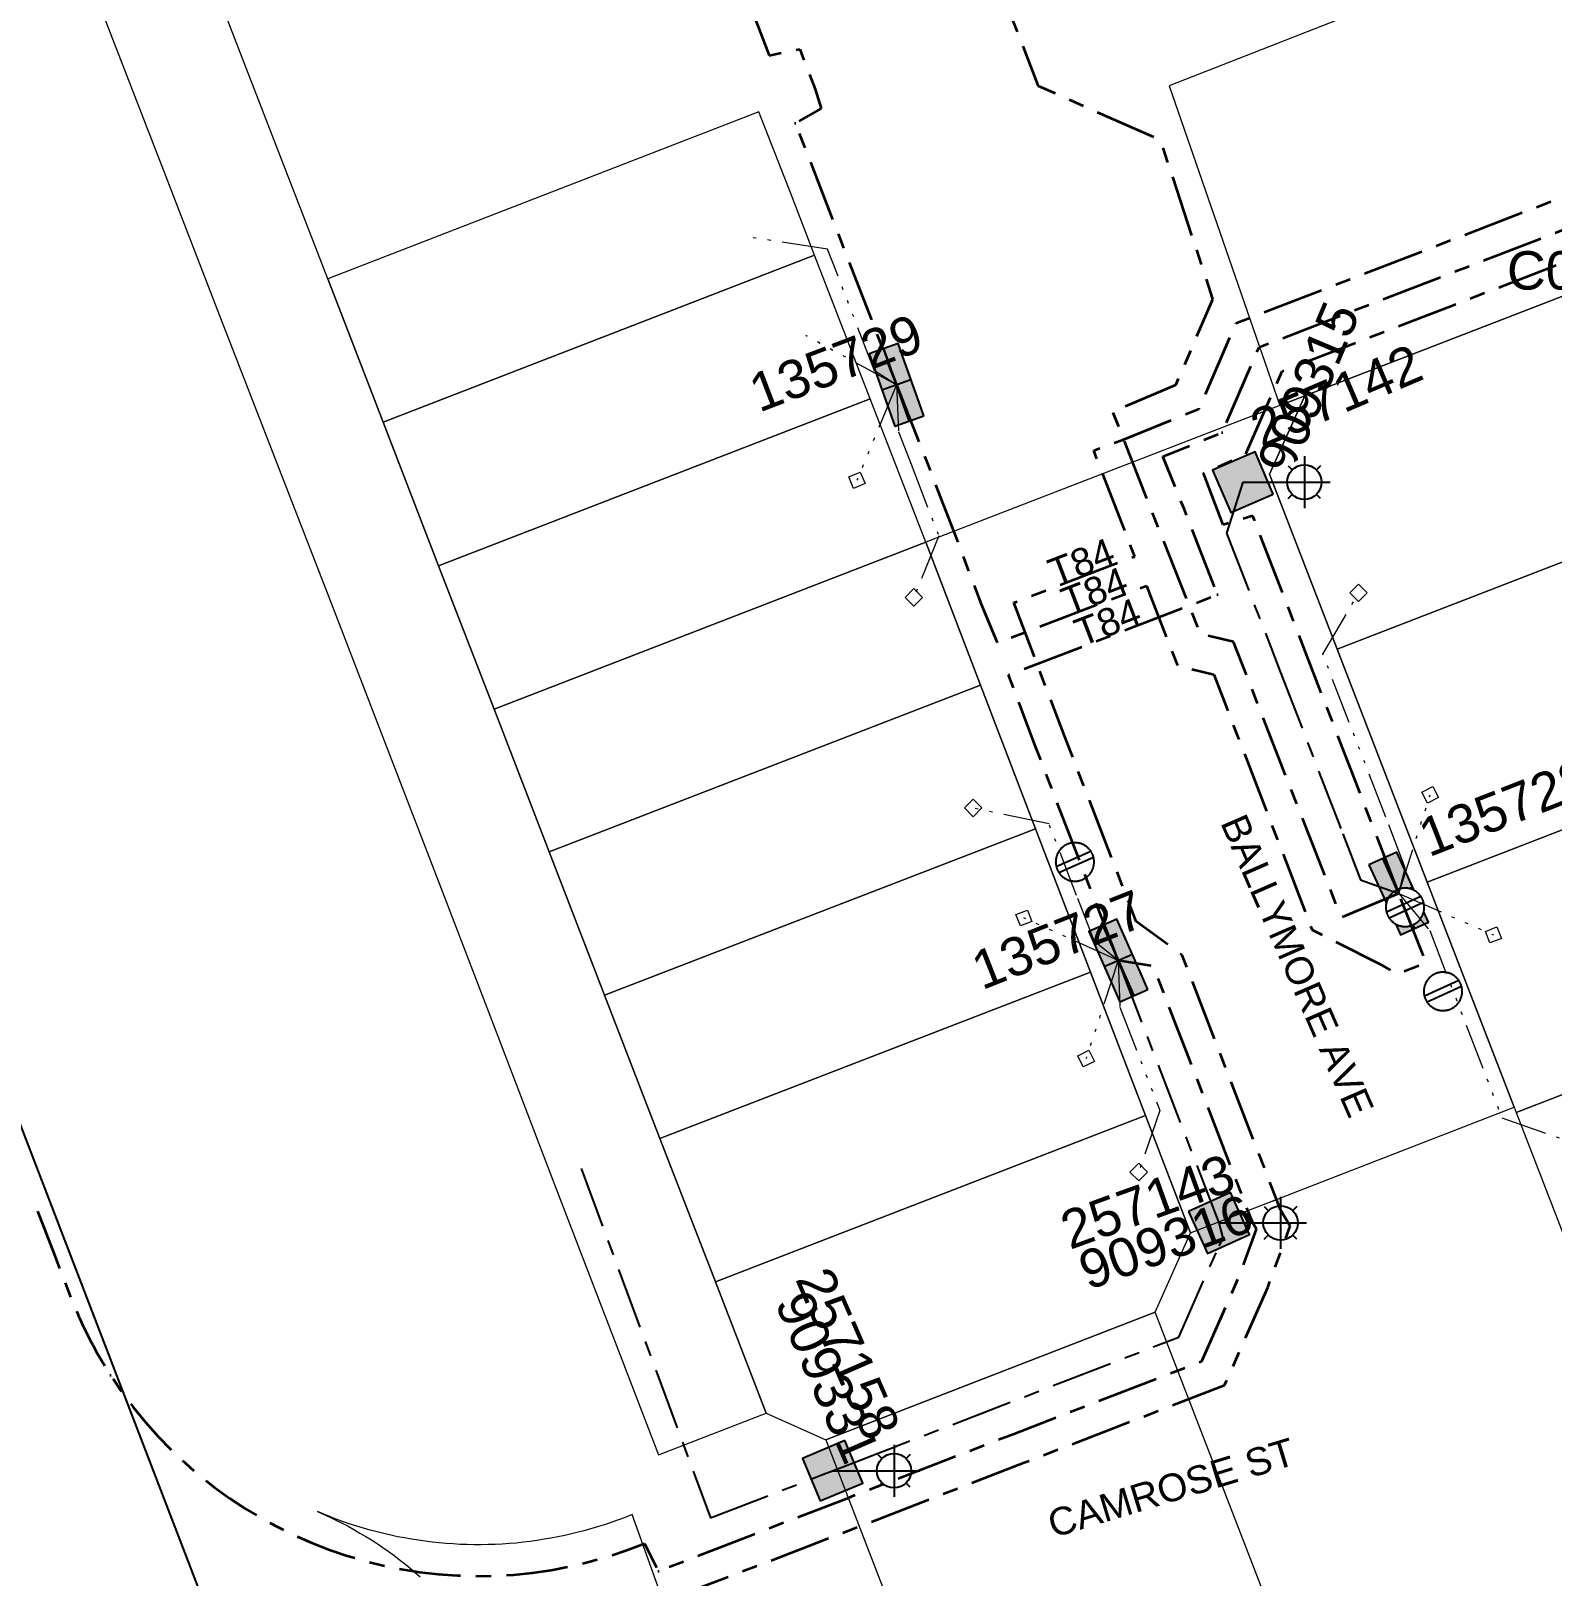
# Model space of a CAD drawing. Header units: metres. Extents: x 0 to 311505, y 0 to 6270811.
# Drawn here: x 310411.9 to 310510.9, y 6270345.8 to 6270446.3 of the extents above; entities that cross this region are included whole.
import ezdxf
from ezdxf import colors
from ezdxf.entities.mleader import LeaderData, LeaderLine
from ezdxf.enums import TextEntityAlignment as Align
from ezdxf.math import Vec2, Vec3

# ---------------------------------------------------------------- set-up
doc = ezdxf.new("R2010")
doc.units = ezdxf.units.M
doc.linetypes.add('Cable Exist UG', pattern=[7, 4, -1, 1, -1])
doc.linetypes.add('PHANTOMX2', pattern=[6.6, 3, -0.75, 0.2, -0.75, 0.2, -0.75, 0.2, -0.75])
doc.layers.get('0').update_dxf_attribs({"color": 6})
for name, color, linetype, lineweight in [('_User_LV_Exist', 5, 'Continuous', 35), ('Cadastre Land Parcels_SP_EXT', 118, 'Continuous', 15), ('Cadastre Roads_SP_EXT', 218, 'Continuous', 15), ('Mains_HV_EXT', 13, 'Continuous', 25), ('Mains_LV_EXT', 163, 'Continuous', 25), ('Mains_LV_SL_EXT', 135, 'Continuous', 25), ('Services_SP_EXT', 42, 'PHANTOMX2', 20)]:
    doc.layers.add(name, color=color, linetype=linetype, lineweight=lineweight)
for name, color, linetype in [('Equip_HV_EXT', 7, 'Continuous'), ('Equip_LV_EXT', 7, 'Continuous'), ('Equip_SP_SL_EXT', 7, 'Continuous'), ('Notes', 7, 'Continuous'), ('SupportsUG_SP_LV_EXT', 7, 'Continuous'), ('SupportsUG_SP_LV_SL_EXT', 7, 'Continuous')]:
    doc.layers.add(name, color=color, linetype=linetype)
doc.styles.add('COLUMN_LABEL', font='arial.ttf', dxfattribs={"height": 2})
doc.styles.add('iecARIAL', font='arial.ttf', dxfattribs={"height": 2})
doc.styles.add('POLE_LABEL', font='arial.ttf', dxfattribs={"height": 2})
doc.styles.add('SL_LABEL', font='arial.ttf', dxfattribs={"height": 2})
doc.styles.get("Standard").update_dxf_attribs({"font": 'arial.ttf'})
doc.styles.add('SWITCH_LABEL', font='arial.ttf', dxfattribs={"height": 2})
doc.linetypes.add('Cable E UG', pattern='A,5,-0.1,["E",Standard,S=1.5,R=0,X=0,Y=-0.75],-1.45', length=6.55)

# ---------------------------------------------------------------- blocks, each defined once
blk = doc.blocks.new('COLUMN_EXT')
blk.add_hatch(color=256).paths.add_polyline_path([(1.5, -1.5), (1.5, 1.5), (-1.5, 1.5), (-1.5, -1.5)])
blk.add_lwpolyline([(1.5, 1.5), (-1.5, 1.5), (-1.5, -1.5), (1.5, -1.5)], close=True)
at = {"flags": 9}
for tag, p in [('NOTES', (-1.81, 2)), ('STREETNAME', (-1.81, 1.6)), ('LOCATION', (-1.81, 1.4)), ('SUBURB', (-1.81, 1.8)), ('LEGEND', (-1.81, 1.2)), ('USAGE', (-1.81, 1)), ('COLUMN_TYPE', (-1.81, 0.4)), ('OWNED_BY', (-1.81, 0.6)), ('STATE', (-1.81, 0.8))]:
    blk.add_attdef(tag, text='', height=0.2, rotation=180, dxfattribs=at).set_placement(p, align=Align.MIDDLE_LEFT)
at = {"flags": 1}
blk.add_attdef('Z', (-1.81, 2.35), '', height=0.2, rotation=180, dxfattribs=at)
at = {"flags": 9}
for tag, style, p in [('STRUCTURE_PLANT_NUMBER', 'POLE_LABEL', (-1.81, -0.03)), ('STREET_CODE', 'COLUMN_LABEL', (-1.81, 0.2))]:
    blk.add_attdef(tag, text='', height=0.2, rotation=180, dxfattribs=dict(at, style=style)).set_placement(p, align=Align.MIDDLE_LEFT)
at = {"style": 'COLUMN_LABEL', "width": 0.9, "flags": 8}
blk.add_attdef('ASSET_NUM', text='', height=2, rotation=270, dxfattribs=at).set_placement((2, -4), align=Align.MIDDLE_LEFT)
blk = doc.blocks.new('PILLAR_EXT')
blk.add_hatch(color=256).paths.add_polyline_path([(-2.5, 1), (-2.5, -1), (2.5, -1), (2.5, 1)])
for p, q in [((-2.5, 0), (2.5, 0)), ((0, 1), (0, -1))]:
    blk.add_line(p, q)
at = {"ltscale": 10}
blk.add_line((2.5, 0), (-2.5, 0), dxfattribs=at)
blk.add_lwpolyline([(-2.5, -1), (-1.25, -1), (1.25, -1), (2.5, -1), (2.5, 1), (-2.5, 1)], close=True)
at = {"width": 0.9, "flags": 8}
blk.add_attdef('ASSET_NUM', text='', height=2, rotation=90, dxfattribs=at).set_placement((-2, 4), align=Align.MIDDLE_LEFT)
for tag, p, flags in [('OWNED_BY', (0, -0.2), 9), ('STATE', (0, -0.4), 9), ('SUPPORT_TYPE', (0, -0.6), 9), ('USAGE', (0, -0.8), 9), ('LEGEND', (0, -1), 9), ('LOCATION', (0, -1.2), 9), ('STREETNAME', (0, -1.8), 9), ('SUBURB', (0, -2), 1), ('NOTES', (0, -1.4), 9), ('PARENT', (0, -1.6), 9)]:
    blk.add_attdef(tag, p, '', height=0.2, dxfattribs=dict(flags=flags))
blk = doc.blocks.new('SL_LANTERN_EXT')
at = {"flags": 9}
for tag, p in [('LRATECODE', (-7.4, 0)), ('LOUTREACHVOCAB', (-7.2, 0)), ('LOUTREACH', (-7, 0)), ('LANTNUMBER', (-6.6, 0)), ('LNEW', (-6.4, 0)), ('LMASTVOCAB', (-6.2, 0)), ('LMAST', (-6, 0)), ('LLAMPVOCAB', (-5.8, 0)), ('LLAMP', (-5.6, 0)), ('LEXIST', (-5.4, 0)), ('LCHARGE3PERCENT', (-5.2, 0)), ('LCHARGE3', (-5, 0)), ('LCHARGE2PERCENT', (-4.8, 0)), ('LCHARGE2', (-4.6, 0)), ('LCHARGE1PERCENT', (-4.4, 0)), ('LCHARGE1', (-4.2, 0)), ('LCATEGORY', (-4, 0)), ('LBRACKETVOCAB', (-3.8, 0)), ('LBRACKET', (-3.6, 0)), ('LKINGHEIGHT', (-3.4, 0)), ('CREPLACE', (-3.2, 0)), ('CREMOVE', (-3, 0)), ('CNUMBER', (-2.8, 0)), ('CNEW', (-2.6, 0)), ('CEXIST', (-2.4, 0)), ('USAGE', (-2.2, 0)), ('STATE', (-2, 0)), ('OWNED_BY', (-1.8, 0)), ('ORIENTATION', (-1.6, 0)), ('OPERATING_VOLTAGE', (-1.4, 0)), ('NO_PHASES', (-1.2, 0)), ('LANTERN_TYPE', (-1, 0)), ('LANTERN_PURPOSE', (-0.8, 0)), ('CONTROL_TYPE', (-0.6, 0)), ('CONSTRUCTED_VOLTAGE', (-0.4, 0))]:
    blk.add_attdef(tag, text='', height=0.001, rotation=270, dxfattribs=at).set_placement(p, align=Align.MIDDLE_LEFT)
at = {"style": 'SL_LABEL', "flags": 9}
blk.add_attdef('STREET_CODE', text='', height=0.001, rotation=270, dxfattribs=at).set_placement((0, 0), align=Align.MIDDLE_LEFT)
at = {"flags": 1}
blk.add_attdef('Z', (0, 0), '', height=0.001, rotation=270, dxfattribs=at)
at = {"width": 0.9}
blk.add_attdef('LNUMBER', text='', height=1, dxfattribs=at).set_placement((7, -1), align=Align.MIDDLE_LEFT)
at = {"flags": 9}
for tag, p in [('LREMOVE', (0, -7.6)), ('LREPLACE', (0, -7.8)), ('LTYPE', (0, -8)), ('LTYPEVOCAB', (0, -8.2)), ('LEGEND', (0, -8.4)), ('SUBURB', (0, -8.6)), ('STREETNAME', (0, -8.8)), ('LOCATION', (0, -9)), ('NOTES', (0, -9.2)), ('MAINTAINED_BY', (0, -9.86))]:
    blk.add_attdef(tag, text='', height=0.001, dxfattribs=at).set_placement(p, align=Align.MIDDLE_LEFT)
blk.add_attdef('OPERATED_BY', (0, -9.61), '', height=0.001, dxfattribs=at)
at = {"transparency": 33554687}
blk.add_wipeout([(5.69, 0), (5.06, -1.06), (4, -1.69), (2.94, -1.06), (2.31, 0), (2.94, 1.06), (4, 1.69), (5.06, 1.06)], dxfattribs=at)
for p, q in [((2.94, 1.06), (3.2, 0.8)), ((4, 1.69), (4, 0)), ((5.06, 1.06), (4.8, 0.8)), ((0, 0), (4, 0)), ((2.94, -1.06), (3.2, -0.8)), ((4, 0), (5.69, 0)), ((4, 0), (4, -1.69)), ((5.06, -1.06), (4.8, -0.8))]:
    blk.add_line(p, q)
blk.add_circle((4, 0), 1.12)
blk = doc.blocks.new('CCP_EXT')
at = {"flags": 9}
for tag, p in [('STATE', (0, -1.8)), ('USAGE', (0, -1.2)), ('LEGEND', (0, -1.4)), ('LIFE_SUPPORT', (0, -1.6)), ('NOTES', (0, -2))]:
    blk.add_attdef(tag, text='', height=0.2, dxfattribs=at).set_placement(p, align=Align.MIDDLE_LEFT)
at = {"transparency": 33554687}
blk.add_wipeout([(0, 0.57), (0.57, 0), (0, -0.57), (-0.57, 0)], dxfattribs=at)
blk.add_lwpolyline([(-0.57, 0), (0, 0.57), (0.57, 0), (0, -0.57), (-0.57, 0)])
at = {"flags": 1}
blk.add_attdef('Z', (0, 0), '', height=0.2, dxfattribs=at)
at = {"flags": 9}
for tag, p in [('CCP_TYPE', (0, 0)), ('CONSTRUCTED_VOLTAGE', (0, -0.2)), ('OPERATING_VOLTAGE', (0, -0.6)), ('ORIENTATION', (0, -0.8)), ('OWNED_BY', (0, -1)), ('NO_PHASES', (0, -0.4))]:
    blk.add_attdef(tag, text='', height=0.2, dxfattribs=at).set_placement(p, align=Align.MIDDLE_LEFT)
blk = doc.blocks.new('LV_UG_LINKS_CLOSED_EXT')
at = {"layer": 'Equip_LV_EXT'}
for tag, flags, p in [('ACTUAL_STATUS', 9, (3, -2)), ('CONSTRUCTED_VOLTAGE', 9, (3, -2.2)), ('OPERATING_VOLTAGE', 9, (3, -2.6)), ('ORIENTATION', 9, (3, -2.8)), ('STATE', 9, (3, -3)), ('NO_PHASES', 9, (3, -2.4)), ('SWITCH_TYPE', 9, (3, -3.2)), ('OWNED_BY', 9, (3, -3.8)), ('OPERATED_BY', 9, (3, -4)), ('USAGE', 9, (3, -3.4)), ('NOTES', 9, (3, -3.6)), ('TYPE', 9, (3, -4.6)), ('Z', 1, (3, -4.8)), ('MAINTAINED_BY', 9, (3, -4.2)), ('NUMBER_OF_PHASES', 9, (3, -4.4))]:
    blk.add_attdef(tag, text='', height=0.2, dxfattribs=dict(at, flags=flags)).set_placement(p, align=Align.MIDDLE_LEFT)
at = {"transparency": 33554687}
blk.add_wipeout([(4, 1.25), (3.97, 1.25), (3.94, 1.25), (3.91, 1.25), (3.88, 1.24), (3.85, 1.24), (3.82, 1.24), (3.79, 1.23), (3.76, 1.23), (3.73, 1.22), (3.7, 1.21), (3.67, 1.2), (3.64, 1.2), (3.61, 1.19), (3.58, 1.18), (3.55, 1.17), (3.52, 1.15), (3.49, 1.14), (3.47, 1.13), (3.44, 1.12), (3.41, 1.1), (3.38, 1.09), (3.36, 1.07), (3.33, 1.06), (3.31, 1.04), (3.28, 1.02), (3.26, 1), (3.23, 0.99), (3.21, 0.97), (3.18, 0.95), (3.16, 0.93), (3.14, 0.91), (3.12, 0.88), (3.09, 0.86), (3.07, 0.84), (3.05, 0.82), (3.03, 0.79), (3.01, 0.77), (3, 0.74), (2.98, 0.72), (2.96, 0.69), (2.94, 0.67), (2.93, 0.64), (2.91, 0.62), (2.9, 0.59), (2.88, 0.56), (2.87, 0.53), (2.86, 0.51), (2.85, 0.48), (2.83, 0.45), (2.82, 0.42), (2.81, 0.39), (2.8, 0.36), (2.8, 0.33), (2.79, 0.3), (2.78, 0.27), (2.77, 0.24), (2.77, 0.21), (2.76, 0.18), (2.76, 0.15), (2.76, 0.12), (2.75, 0.09), (2.75, 0.06), (2.75, 0.03), (2.75, 0), (2.75, -0.03), (2.75, -0.06), (2.75, -0.09), (2.76, -0.12), (2.76, -0.15), (2.76, -0.18), (2.77, -0.21), (2.77, -0.24), (2.78, -0.27), (2.79, -0.3), (2.8, -0.33), (2.8, -0.36), (2.81, -0.39), (2.82, -0.42), (2.83, -0.45), (2.85, -0.48), (2.86, -0.51), (2.87, -0.53), (2.88, -0.56), (2.9, -0.59), (2.91, -0.62), (2.93, -0.64), (2.94, -0.67), (2.96, -0.69), (2.98, -0.72), (3, -0.74), (3.01, -0.77), (3.03, -0.79), (3.05, -0.82), (3.07, -0.84), (3.09, -0.86), (3.12, -0.88), (3.14, -0.91), (3.16, -0.93), (3.18, -0.95), (3.21, -0.97), (3.23, -0.99), (3.26, -1), (3.28, -1.02), (3.31, -1.04), (3.33, -1.06), (3.36, -1.07), (3.38, -1.09), (3.41, -1.1), (3.44, -1.12), (3.47, -1.13), (3.49, -1.14), (3.52, -1.15), (3.55, -1.17), (3.58, -1.18), (3.61, -1.19), (3.64, -1.2), (3.67, -1.2), (3.7, -1.21), (3.73, -1.22), (3.76, -1.23), (3.79, -1.23), (3.82, -1.24), (3.85, -1.24), (3.88, -1.24), (3.91, -1.25), (3.94, -1.25), (3.97, -1.25), (4, -1.25), (4.03, -1.25), (4.06, -1.25), (4.09, -1.25), (4.12, -1.24), (4.15, -1.24), (4.18, -1.24), (4.21, -1.23), (4.24, -1.23), (4.27, -1.22), (4.3, -1.21), (4.33, -1.2), (4.36, -1.2), (4.39, -1.19), (4.42, -1.18), (4.45, -1.17), (4.48, -1.15), (4.51, -1.14), (4.53, -1.13), (4.56, -1.12), (4.59, -1.1), (4.62, -1.09), (4.64, -1.07), (4.67, -1.06), (4.69, -1.04), (4.72, -1.02), (4.74, -1), (4.77, -0.99), (4.79, -0.97), (4.82, -0.95), (4.84, -0.93), (4.86, -0.91), (4.88, -0.88), (4.91, -0.86), (4.93, -0.84), (4.95, -0.82), (4.97, -0.79), (4.99, -0.77), (5, -0.74), (5.02, -0.72), (5.04, -0.69), (5.06, -0.67), (5.07, -0.64), (5.09, -0.62), (5.1, -0.59), (5.12, -0.56), (5.13, -0.53), (5.14, -0.51), (5.15, -0.48), (5.17, -0.45), (5.18, -0.42), (5.19, -0.39), (5.2, -0.36), (5.2, -0.33), (5.21, -0.3), (5.22, -0.27), (5.23, -0.24), (5.23, -0.21), (5.24, -0.18), (5.24, -0.15), (5.24, -0.12), (5.25, -0.09), (5.25, -0.06), (5.25, -0.03), (5.25, 0), (5.25, 0.03), (5.25, 0.06), (5.25, 0.09), (5.24, 0.12), (5.24, 0.15), (5.24, 0.18), (5.23, 0.21), (5.23, 0.24), (5.22, 0.27), (5.21, 0.3), (5.2, 0.33), (5.2, 0.36), (5.19, 0.39), (5.18, 0.42), (5.17, 0.45), (5.15, 0.48), (5.14, 0.51), (5.13, 0.53), (5.12, 0.56), (5.1, 0.59), (5.09, 0.62), (5.07, 0.64), (5.06, 0.67), (5.04, 0.69), (5.02, 0.72), (5, 0.74), (4.99, 0.77), (4.97, 0.79), (4.95, 0.82), (4.93, 0.84), (4.91, 0.86), (4.88, 0.88), (4.86, 0.91), (4.84, 0.93), (4.82, 0.95), (4.79, 0.97), (4.77, 0.99), (4.74, 1), (4.72, 1.02), (4.69, 1.04), (4.67, 1.06), (4.64, 1.07), (4.62, 1.09), (4.59, 1.1), (4.56, 1.12), (4.53, 1.13), (4.51, 1.14), (4.48, 1.15), (4.45, 1.17), (4.42, 1.18), (4.39, 1.19), (4.36, 1.2), (4.33, 1.2), (4.3, 1.21), (4.27, 1.22), (4.24, 1.23), (4.21, 1.23), (4.18, 1.24), (4.15, 1.24), (4.12, 1.24), (4.09, 1.25), (4.06, 1.25), (4.03, 1.25)], dxfattribs=at).dxf.layer = 'Equip_LV_EXT'
at = {"layer": 'Equip_LV_EXT'}
for p, q in [((3.79, 1.23), (3.79, -1.23)), ((4.21, 1.23), (4.21, -1.23))]:
    blk.add_line(p, q, dxfattribs=at)
at = {"layer": 'Equip_LV_EXT', "flags": 128}
blk.add_lwpolyline([(4, 1.25), (3.97, 1.25), (3.94, 1.25), (3.91, 1.25), (3.88, 1.24), (3.85, 1.24), (3.82, 1.24), (3.79, 1.23), (3.76, 1.23), (3.73, 1.22), (3.7, 1.21), (3.67, 1.2), (3.64, 1.2), (3.61, 1.19), (3.58, 1.18), (3.55, 1.17), (3.52, 1.15), (3.49, 1.14), (3.47, 1.13), (3.44, 1.12), (3.41, 1.1), (3.38, 1.09), (3.36, 1.07), (3.33, 1.06), (3.31, 1.04), (3.28, 1.02), (3.26, 1), (3.23, 0.99), (3.21, 0.97), (3.18, 0.95), (3.16, 0.93), (3.14, 0.91), (3.12, 0.88), (3.09, 0.86), (3.07, 0.84), (3.05, 0.82), (3.03, 0.79), (3.01, 0.77), (3, 0.74), (2.98, 0.72), (2.96, 0.69), (2.94, 0.67), (2.93, 0.64), (2.91, 0.62), (2.9, 0.59), (2.88, 0.56), (2.87, 0.53), (2.86, 0.51), (2.85, 0.48), (2.83, 0.45), (2.82, 0.42), (2.81, 0.39), (2.8, 0.36), (2.8, 0.33), (2.79, 0.3), (2.78, 0.27), (2.77, 0.24), (2.77, 0.21), (2.76, 0.18), (2.76, 0.15), (2.76, 0.12), (2.75, 0.09), (2.75, 0.06), (2.75, 0.03), (2.75, 0), (2.75, -0.03), (2.75, -0.06), (2.75, -0.09), (2.76, -0.12), (2.76, -0.15), (2.76, -0.18), (2.77, -0.21), (2.77, -0.24), (2.78, -0.27), (2.79, -0.3), (2.8, -0.33), (2.8, -0.36), (2.81, -0.39), (2.82, -0.42), (2.83, -0.45), (2.85, -0.48), (2.86, -0.51), (2.87, -0.53), (2.88, -0.56), (2.9, -0.59), (2.91, -0.62), (2.93, -0.64), (2.94, -0.67), (2.96, -0.69), (2.98, -0.72), (3, -0.74), (3.01, -0.77), (3.03, -0.79), (3.05, -0.82), (3.07, -0.84), (3.09, -0.86), (3.12, -0.88), (3.14, -0.91), (3.16, -0.93), (3.18, -0.95), (3.21, -0.97), (3.23, -0.99), (3.26, -1), (3.28, -1.02), (3.31, -1.04), (3.33, -1.06), (3.36, -1.07), (3.38, -1.09), (3.41, -1.1), (3.44, -1.12), (3.47, -1.13), (3.49, -1.14), (3.52, -1.15), (3.55, -1.17), (3.58, -1.18), (3.61, -1.19), (3.64, -1.2), (3.67, -1.2), (3.7, -1.21), (3.73, -1.22), (3.76, -1.23), (3.79, -1.23), (3.82, -1.24), (3.85, -1.24), (3.88, -1.24), (3.91, -1.25), (3.94, -1.25), (3.97, -1.25), (4, -1.25), (4.03, -1.25), (4.06, -1.25), (4.09, -1.25), (4.12, -1.24), (4.15, -1.24), (4.18, -1.24), (4.21, -1.23), (4.24, -1.23), (4.27, -1.22), (4.3, -1.21), (4.33, -1.2), (4.36, -1.2), (4.39, -1.19), (4.42, -1.18), (4.45, -1.17), (4.48, -1.15), (4.51, -1.14), (4.53, -1.13), (4.56, -1.12), (4.59, -1.1), (4.62, -1.09), (4.64, -1.07), (4.67, -1.06), (4.69, -1.04), (4.72, -1.02), (4.74, -1), (4.77, -0.99), (4.79, -0.97), (4.82, -0.95), (4.84, -0.93), (4.86, -0.91), (4.88, -0.88), (4.91, -0.86), (4.93, -0.84), (4.95, -0.82), (4.97, -0.79), (4.99, -0.77), (5, -0.74), (5.02, -0.72), (5.04, -0.69), (5.06, -0.67), (5.07, -0.64), (5.09, -0.62), (5.1, -0.59), (5.12, -0.56), (5.13, -0.53), (5.14, -0.51), (5.15, -0.48), (5.17, -0.45), (5.18, -0.42), (5.19, -0.39), (5.2, -0.36), (5.2, -0.33), (5.21, -0.3), (5.22, -0.27), (5.23, -0.24), (5.23, -0.21), (5.24, -0.18), (5.24, -0.15), (5.24, -0.12), (5.25, -0.09), (5.25, -0.06), (5.25, -0.03), (5.25, 0), (5.25, 0.03), (5.25, 0.06), (5.25, 0.09), (5.24, 0.12), (5.24, 0.15), (5.24, 0.18), (5.23, 0.21), (5.23, 0.24), (5.22, 0.27), (5.21, 0.3), (5.2, 0.33), (5.2, 0.36), (5.19, 0.39), (5.18, 0.42), (5.17, 0.45), (5.15, 0.48), (5.14, 0.51), (5.13, 0.53), (5.12, 0.56), (5.1, 0.59), (5.09, 0.62), (5.07, 0.64), (5.06, 0.67), (5.04, 0.69), (5.02, 0.72), (5, 0.74), (4.99, 0.77), (4.97, 0.79), (4.95, 0.82), (4.93, 0.84), (4.91, 0.86), (4.88, 0.88), (4.86, 0.91), (4.84, 0.93), (4.82, 0.95), (4.79, 0.97), (4.77, 0.99), (4.74, 1), (4.72, 1.02), (4.69, 1.04), (4.67, 1.06), (4.64, 1.07), (4.62, 1.09), (4.59, 1.1), (4.56, 1.12), (4.53, 1.13), (4.51, 1.14), (4.48, 1.15), (4.45, 1.17), (4.42, 1.18), (4.39, 1.19), (4.36, 1.2), (4.33, 1.2), (4.3, 1.21), (4.27, 1.22), (4.24, 1.23), (4.21, 1.23), (4.18, 1.24), (4.15, 1.24), (4.12, 1.24), (4.09, 1.25), (4.06, 1.25), (4.03, 1.25)], close=True, dxfattribs=at)
blk = doc.blocks.new('SWG_HOLEC_SU_EXT')
blk.add_line((1.8, -2), (5.8, -2))
for points in [[(1, 0), (0, 0)], [(6.6, 0), (7.6, 0)]]:
    blk.add_lwpolyline(points)
for points in [[(1.8, -0.8, 1), (1.8, 0.8, 1)], [(5.8, -0.8, 1), (5.8, 0.8, 1)]]:
    blk.add_lwpolyline(points, format="xyb", close=True)
at = {"style": 'SWITCH_LABEL', "flags": 8}
blk.add_attdef('ASSET_NUM', text='', height=2.5, rotation=179.9544, dxfattribs=at).set_placement((-2.4, 0), align=Align.MIDDLE_LEFT)
at = {"flags": 1}
blk.add_attdef('Z', (0, 0), '', height=0.2, dxfattribs=at)
at = {"flags": 9}
for tag, p in [('ACTUAL_STATUS', (0, -0.4)), ('CONSTRUCTED_VOLTAGE', (0, -0.6)), ('OPERATING_VOLTAGE', (0, -1)), ('NO_PHASES', (0, -0.8)), ('ORIENTATION', (0, -1.2)), ('OWNED_BY', (0, -1.4)), ('STATE', (0, -1.8)), ('SWITCH_TYPE', (0, -2)), ('PARENT', (0, -1.6)), ('STREETNAME', (0, -2.6)), ('SUBURB', (0, -2.8)), ('USAGE', (0, -2.2)), ('LOCATION', (0, -2.4)), ('NOTES', (0, -3))]:
    blk.add_attdef(tag, text='', height=0.2, dxfattribs=at).set_placement(p, align=Align.MIDDLE_LEFT)
at = {"style": 'SWITCH_LABEL', "flags": 9}
blk.add_attdef('STREET_CODE', text='', height=0.2, dxfattribs=at).set_placement((0, -0.2), align=Align.MIDDLE_LEFT)

msp = doc.modelspace()

# ---------------------------------------------------------------- linework, layer by layer
at = {"layer": '_User_LV_Exist', "linetype": 'Cable Exist UG', "flags": 128}
msp.add_lwpolyline([(310453.71, 6270460.75), (310454.93, 6270457.58), (310454.93, 6270457.58), (310455.63, 6270455.77), (310457.44, 6270451.1), (310459.24, 6270446.45), (310459.91, 6270444.71), (310461.9, 6270445.12), (310461.9, 6270445.12), (310462.91, 6270442.51), (310463.29, 6270441.25), (310461.61, 6270440.31), (310461.61, 6270440.31), (310464.65, 6270432.46), (310468.2, 6270423.28)], dxfattribs=at)
at = {"layer": 'Cadastre Land Parcels_SP_EXT', "linetype": 'Continuous'}
for points in [[(310462.87, 6270431.71), (310461.32, 6270435.72), (310459.25, 6270441.04), (310431.18, 6270430.17), (310434.79, 6270420.84), (310462.87, 6270431.71)], [(310529.03, 6270418.51), (310523.19, 6270433.54), (310494.78, 6270422.56), (310492.48, 6270417.46), (310496.88, 6270406.08), (310529.03, 6270418.51)], [(310466.49, 6270422.37), (310462.87, 6270431.71), (310434.79, 6270420.84), (310438.4, 6270411.5), (310466.49, 6270422.37)], [(310470.11, 6270413.03), (310466.49, 6270422.37), (310438.4, 6270411.5), (310442.01, 6270402.17), (310470.11, 6270413.03)], [(310534.91, 6270403.36), (310529.06, 6270418.43), (310529.03, 6270418.51), (310496.88, 6270406.08), (310502.74, 6270390.92), (310534.91, 6270403.36)], [(310473.68, 6270403.72), (310470.11, 6270413.03), (310442.01, 6270402.17), (310445.6, 6270392.88), (310473.68, 6270403.72)], [(310477.26, 6270394.39), (310473.68, 6270403.72), (310445.6, 6270392.88), (310449.2, 6270383.55), (310477.26, 6270394.39)], [(310540.73, 6270388.38), (310534.91, 6270403.36), (310502.74, 6270390.92), (310508.4, 6270376.28), (310508.54, 6270375.93), (310540.73, 6270388.38)], [(310480.84, 6270385.05), (310477.26, 6270394.39), (310449.2, 6270383.55), (310452.8, 6270374.23), (310480.84, 6270385.05)], [(310546.52, 6270373.47), (310540.73, 6270388.38), (310508.54, 6270375.93), (310514.29, 6270361.06), (310546.52, 6270373.47)], [(310484.42, 6270375.72), (310480.84, 6270385.05), (310452.8, 6270374.23), (310456.41, 6270364.91), (310484.42, 6270375.72)], [(310485.05, 6270362.92), (310487.34, 6270368.09), (310484.42, 6270375.72), (310456.41, 6270364.91), (310459.72, 6270356.35), (310463.6, 6270354.63), (310485.05, 6270362.92)]]:
    msp.add_lwpolyline(points, close=True, dxfattribs=at)
at = {"layer": 'Cadastre Roads_SP_EXT', "linetype": 'Continuous'}
for points in [[(310413.41, 6270455.51), (310417.02, 6270446.18), (310420.64, 6270436.84), (310424.25, 6270427.51), (310427.87, 6270418.17), (310431.48, 6270408.84), (310435.1, 6270399.5), (310438.67, 6270390.21), (310442.25, 6270380.88), (310445.84, 6270371.53), (310452.72, 6270353.64), (310459.72, 6270356.35), (310459.72, 6270356.35), (310456.41, 6270364.91), (310452.8, 6270374.23), (310449.2, 6270383.55), (310445.6, 6270392.88), (310442.01, 6270402.17), (310438.4, 6270411.5), (310434.79, 6270420.84), (310431.18, 6270430.17), (310427.57, 6270439.51), (310423.96, 6270448.85)], [(310458.62, 6270328.51), (310451, 6270349.76), (310450.54, 6270349.58), (310450.11, 6270349.42), (310449.68, 6270349.27), (310449.25, 6270349.12), (310448.81, 6270348.98), (310448.38, 6270348.85), (310447.94, 6270348.73), (310447.49, 6270348.61), (310447.05, 6270348.5), (310446.61, 6270348.4), (310446.16, 6270348.31), (310445.71, 6270348.22), (310445.26, 6270348.15), (310444.81, 6270348.08), (310444.36, 6270348.01), (310443.9, 6270347.96), (310443.45, 6270347.91), (310443, 6270347.87), (310442.54, 6270347.84), (310442.08, 6270347.82), (310441.63, 6270347.81), (310441.17, 6270347.8), (310441.17, 6270347.8), (310440.72, 6270347.8), (310440.26, 6270347.81), (310439.8, 6270347.82), (310439.35, 6270347.85), (310438.89, 6270347.88), (310438.44, 6270347.92), (310437.98, 6270347.97), (310437.53, 6270348.02), (310437.08, 6270348.09), (310436.63, 6270348.16), (310436.18, 6270348.24), (310435.73, 6270348.32), (310435.28, 6270348.42), (310434.84, 6270348.52), (310434.39, 6270348.63), (310433.95, 6270348.75), (310433.51, 6270348.87), (310433.08, 6270349), (310432.64, 6270349.14), (310432.21, 6270349.29), (310431.78, 6270349.44), (310431.35, 6270349.61), (310430.51, 6270349.95), (310431.32, 6270349.59), (310431.71, 6270349.4), (310432.11, 6270349.2), (310432.5, 6270349), (310432.88, 6270348.78), (310433.27, 6270348.56), (310433.65, 6270348.34), (310434.02, 6270348.11), (310434.39, 6270347.87), (310434.76, 6270347.62), (310435.12, 6270347.37), (310435.48, 6270347.11), (310435.83, 6270346.84), (310436.18, 6270346.57), (310436.52, 6270346.29), (310436.85, 6270346.01), (310437.19, 6270345.71)]]:
    msp.add_lwpolyline(points, dxfattribs=at)
at = {"layer": 'Mains_HV_EXT', "linetype": 'Cable E UG'}
msp.add_lwpolyline([(310270.44, 6270279.61), (310271.3, 6270280.95), (310271.3, 6270280.95), (310347.3, 6270310.07), (310424.75, 6270339.86), (310424.75, 6270339.86), (310406.1, 6270388.29), (310404.97, 6270391.2), (310404.97, 6270391.2), (310400.74, 6270402.23), (310397.98, 6270401.21)], dxfattribs=at)
at = {"layer": 'Services_SP_EXT'}
for points in [[(310468.2, 6270423.28), (310466.77, 6270424.19), (310466.77, 6270424.19), (310463.72, 6270432.1), (310458.71, 6270432.87)], [(310468.2, 6270423.28), (310462.29, 6270426.48)]]:
    msp.add_lwpolyline(points, dxfattribs=at)

# ---------------------------------------------------------------- block references
at = {"layer": 'Equip_HV_EXT'}
ref = msp.add_blockref('SWG_HOLEC_SU_EXT', (310520.63, 6270429.47), dxfattribs=dict(at, rotation=291.3012207311194))
ref.add_attrib('ASSET_NUM', 'C0311', dxfattribs={"layer": '0', "height": 2.5, "style": 'SWITCH_LABEL'}).set_placement((310518.23, 6270430.72), align=Align.MIDDLE_RIGHT)
at = {"layer": 'SupportsUG_SP_LV_EXT'}
ref = msp.add_blockref('PILLAR_EXT', (310468.2, 6270423.28), dxfattribs=dict(at, rotation=109.5556315080742))
ref.add_attrib('ASSET_NUM', '135729', dxfattribs={"layer": '0', "height": 2.5, "rotation": 20.9072, "style": 'iecARIAL'}).set_placement((310469.7, 6270426.78), align=Align.MIDDLE_RIGHT)
ref = msp.add_blockref('PILLAR_EXT', (310500.9, 6270390.18), dxfattribs=dict(at, rotation=294.3258960560627))
ref.add_attrib('ASSET_NUM', '135728', dxfattribs={"layer": '0', "height": 2.5, "rotation": 21.3858, "style": 'iecARIAL'}).set_placement((310502.4, 6270393.68), align=Align.MIDDLE_LEFT)
ref = msp.add_blockref('PILLAR_EXT', (310482.64, 6270385.82), dxfattribs=dict(at, rotation=113.8092178196381))
ref.add_attrib('ASSET_NUM', '135727', dxfattribs={"layer": '0', "height": 2.5, "rotation": 21.5893, "style": 'iecARIAL'}).set_placement((310484.14, 6270389.32), align=Align.MIDDLE_RIGHT)
at = {"layer": 'SupportsUG_SP_LV_SL_EXT'}
ref = msp.add_blockref('COLUMN_EXT', (310490.75, 6270416.94), dxfattribs=dict(at, rotation=293.0940890612625))
ref.add_attrib('ASSET_NUM', '909315', dxfattribs={"layer": '0', "height": 2.5, "rotation": 67.2381, "style": 'COLUMN_LABEL'}).set_placement((310492.75, 6270417.69), align=Align.MIDDLE_LEFT)
ref = msp.add_blockref('COLUMN_EXT', (310489.2, 6270368.74), dxfattribs=dict(at, rotation=114.4074290558332))
ref.add_attrib('ASSET_NUM', '909316', dxfattribs={"layer": '0', "height": 2.5, "rotation": 19.9141, "style": 'COLUMN_LABEL'}).set_placement((310491.2, 6270369.49), align=Align.MIDDLE_RIGHT)
ref = msp.add_blockref('COLUMN_EXT', (310464.04, 6270352.61), dxfattribs=dict(at, rotation=22.85485169041004))
ref.add_attrib('ASSET_NUM', '909331', dxfattribs={"layer": '0', "height": 2.5, "rotation": 293.4724, "style": 'COLUMN_LABEL'}).set_placement((310466.04, 6270353.36), align=Align.MIDDLE_RIGHT)

# ---------------------------------------------------------------- texts
at = {"layer": 'Cadastre Roads_SP_EXT'}
for s, rotation, p in [('BALLYMORE AVE', 293.5418, (310489.26, 6270394.79)), ('CAMROSE ST', 16.9116, (310478.4, 6270348.23))]:
    msp.add_text(s, height=1.8, rotation=rotation, dxfattribs=at).set_placement(p)
at = {"layer": 'Mains_LV_EXT'}
for rotation, p in [(21.0063, (310478.53, 6270410.13)), (20.9654, (310479.38, 6270408.25)), (21.0063, (310480.24, 6270406.22))]:
    msp.add_text('T84', height=1.8, rotation=rotation, dxfattribs=at).set_placement(p)

# ---------------------------------------------------------------- next in the draw order: block references
at = {"layer": 'Equip_SP_SL_EXT'}
ref = msp.add_blockref('SL_LANTERN_EXT', (310490.75, 6270416.94), dxfattribs=at)
ref.add_attrib('ASSET_NUM', '257142', dxfattribs={"layer": '0', "height": 2.5, "rotation": 23.0941, "style": 'iecARIAL'}).set_placement((310492.25, 6270418.44), align=Align.BOTTOM_LEFT)
ref = msp.add_blockref('SL_LANTERN_EXT', (310489.2, 6270368.74), dxfattribs=at)
ref.add_attrib('ASSET_NUM', '257143', dxfattribs={"layer": '0', "height": 2.5, "rotation": 19.9141, "style": 'iecARIAL'}).set_placement((310490.7, 6270370.24), align=Align.BOTTOM_RIGHT)
ref = msp.add_blockref('SL_LANTERN_EXT', (310464.04, 6270352.61), dxfattribs=at)
ref.add_attrib('ASSET_NUM', '257158', dxfattribs={"layer": '0', "height": 2.5, "rotation": 293.4724, "style": 'iecARIAL'}).set_placement((310465.54, 6270354.11), align=Align.BOTTOM_RIGHT)
at = {"layer": 'Services_SP_EXT'}
for p, rotation in [((310465.63, 6270417.06), 67.5556314759962), ((310502.94, 6270396.59), 252.325896081601), ((310476.5, 6270388.58), 335.8092176374586), ((310507.06, 6270387.48), 156.3258962212209), ((310480.54, 6270379.43), 71.80921776371407)]:
    msp.add_blockref('CCP_EXT', p, dxfattribs=dict(at, rotation=rotation))
for p in [(310469.33, 6270409.44), (310498.28, 6270409.74), (310473.19, 6270395.74)]:
    msp.add_blockref('CCP_EXT', p, dxfattribs=at)

# ---------------------------------------------------------------- next in the draw order: linework, layer by layer
at = {"layer": 'Cadastre Roads_SP_EXT', "linetype": 'Continuous'}
for points in [[(310494.78, 6270422.56), (310523.19, 6270433.54), (310551.67, 6270444.55), (310544.13, 6270465.54), (310541.47, 6270464.5), (310528.44, 6270459.39), (310512.51, 6270453.15), (310485.96, 6270442.74), (310493.15, 6270421.93), (310494.78, 6270422.56)], [(310493.2, 6270341.83), (310485.05, 6270362.92), (310463.6, 6270354.63), (310471.74, 6270333.54), (310493.2, 6270341.83)]]:
    msp.add_lwpolyline(points, close=True, dxfattribs=at)
at = {"layer": 'Mains_LV_SL_EXT', "color": 4, "linetype": 'Cable Exist UG'}
for points in [[(310447.67, 6270372.28), (310456.09, 6270349.54), (310456.09, 6270349.54), (310463.44, 6270352.38), (310464.04, 6270352.61)], [(310464.04, 6270352.61), (310465.33, 6270353.11), (310465.33, 6270353.11), (310486.57, 6270361.31), (310489.2, 6270367.24), (310489.46, 6270367.74), (310489.2, 6270368.74)]]:
    msp.add_lwpolyline(points, dxfattribs=at)
at = {"layer": 'Services_SP_EXT'}
for points in [[(310468.2, 6270423.28), (310465.63, 6270417.06)], [(310468.2, 6270423.28), (310468.33, 6270420.21), (310468.33, 6270420.21), (310469.15, 6270418.12), (310470.95, 6270413.45), (310469.33, 6270409.44)], [(310482.64, 6270385.82), (310476.5, 6270388.58)], [(310482.64, 6270385.82), (310480.54, 6270379.43)]]:
    msp.add_lwpolyline(points, dxfattribs=at)

# ---------------------------------------------------------------- next in the draw order: block references
msp.add_blockref('CCP_EXT', (310483.97, 6270372.05), dxfattribs=at)

# ---------------------------------------------------------------- next in the draw order: linework, layer by layer
at = {"layer": '_User_LV_Exist', "linetype": 'Cable Exist UG', "flags": 128}
msp.add_lwpolyline([(310412.28, 6270369.51), (310413.41, 6270366.6), (310413.41, 6270366.6), (310414.42, 6270363.98), (310414.42, 6270363.98, 0.040889), (310416.45, 6270359.79), (310416.45, 6270359.79), (310417.04, 6270358.84), (310417.04, 6270358.84, 0.36123), (310451.79, 6270347.88), (310451.79, 6270347.88), (310452.7, 6270346.08), (310452.7, 6270346.08), (310458.77, 6270348.43), (310465.07, 6270350.86), (310475.79, 6270355), (310488.07, 6270359.74), (310490.52, 6270365.28), (310491.63, 6270368.33), (310491.39, 6270368.74), (310491.39, 6270368.74), (310491.1, 6270369.49), (310488.14, 6270377.14), (310484.93, 6270385.44), (310482.64, 6270385.82)], format="xyb", dxfattribs=at)
at = {"layer": 'Cadastre Roads_SP_EXT', "linetype": 'Continuous'}
msp.add_lwpolyline([(310508.4, 6270376.28), (310502.74, 6270390.92), (310496.88, 6270406.08), (310492.48, 6270417.46), (310494.78, 6270422.56), (310493.15, 6270421.93), (310491.05, 6270421.12), (310470.11, 6270413.03), (310473.68, 6270403.72), (310477.26, 6270394.39), (310480.84, 6270385.05), (310484.42, 6270375.72), (310487.34, 6270368.09), (310508.4, 6270376.28)], close=True, dxfattribs=at)
at = {"layer": 'Mains_LV_SL_EXT', "color": 4, "linetype": 'Cable Exist UG'}
msp.add_lwpolyline([(310489.2, 6270368.74), (310482.64, 6270385.82)], dxfattribs=at)
at = {"layer": 'Services_SP_EXT'}
msp.add_lwpolyline([(310482.64, 6270385.82), (310482.75, 6270382.77), (310482.75, 6270382.77), (310485.34, 6270376.06), (310483.97, 6270372.05)], dxfattribs=at)

# ---------------------------------------------------------------- next in the draw order: block references
at = {"layer": 'Equip_LV_EXT'}
for p, rotation in [((310481.43, 6270388.57), 113.8092178196381), ((310499.66, 6270392.92), 294.3258960560627), ((310502.13, 6270387.45), 294.3258960560627)]:
    msp.add_blockref('LV_UG_LINKS_CLOSED_EXT', p, dxfattribs=dict(at, rotation=rotation))

# ---------------------------------------------------------------- next in the draw order: linework, layer by layer
at = {"layer": '_User_LV_Exist', "linetype": 'Cable Exist UG', "flags": 128}
for points in [[(310500.9, 6270390.18), (310497.15, 6270388.62), (310490.14, 6270406.54), (310487.98, 6270407.07), (310482.27, 6270421.54), (310486.39, 6270423.27), (310487.76, 6270426.44), (310488.8, 6270428.85), (310485.4, 6270439.18), (310477.45, 6270442.71), (310467.06, 6270469.55), (310468.45, 6270471.51)], [(310482.64, 6270385.82), (310482.27, 6270386.79), (310482.27, 6270386.79), (310480.86, 6270390.41), (310479.06, 6270395.07), (310477.26, 6270399.73), (310475.5, 6270404.4), (310489.09, 6270409.62), (310489.09, 6270409.62), (310486.94, 6270415.17), (310485.54, 6270418.6), (310489.41, 6270420.18), (310489.41, 6270420.18), (310491.8, 6270425.72), (310516.89, 6270435.41), (310518.55, 6270436.03), (310520.94, 6270429.72), (310522.15, 6270428.12)], [(310500.9, 6270390.18), (310499.12, 6270394.79), (310499.12, 6270394.79), (310495.03, 6270405.38), (310491.4, 6270414.75), (310489.47, 6270414.17), (310489.47, 6270414.17), (310488.18, 6270417.52), (310490.91, 6270418.73), (310490.91, 6270418.73), (310493.3, 6270424.16), (310518, 6270433.7), (310519.87, 6270428.64), (310522.15, 6270428.12)], [(310468.2, 6270423.28), (310469.26, 6270420.57), (310469.26, 6270420.57), (310470.08, 6270418.48), (310471.89, 6270413.81), (310473.68, 6270409.11), (310474.76, 6270406.48), (310474.76, 6270406.48), (310484.48, 6270410.2), (310484.48, 6270410.2), (310486.5, 6270404.98), (310488.85, 6270404.43), (310495.26, 6270387.8), (310499.68, 6270385.58), (310499.68, 6270385.58), (310500.78, 6270384.95), (310502.68, 6270385.66), (310500.9, 6270390.18)]]:
    msp.add_lwpolyline(points, dxfattribs=at)
msp.add_lwpolyline([(310445.38, 6270287.6), (310444.95, 6270288.89), (310444.95, 6270288.89), (310443.52, 6270292.6), (310443.52, 6270292.6, -0.028635), (310441.81, 6270297.88), (310441.81, 6270297.88), (310441.25, 6270300.69), (310441.25, 6270300.69, -0.076106), (310441.29, 6270309.55), (310441.29, 6270309.55), (310439.35, 6270309.91), (310439.35, 6270309.91), (310439.56, 6270311.25), (310439.81, 6270312.78), (310441.16, 6270313.75), (310441.16, 6270313.75), (310441.37, 6270314.54), (310442.13, 6270317.84), (310443.52, 6270320.81), (310445.16, 6270323.34), (310448.01, 6270325.91), (310450.02, 6270327.05), (310452.19, 6270328.09), (310458.46, 6270330.51), (310458.98, 6270330.72), (310453.66, 6270344.37), (310453.66, 6270344.37), (310459.49, 6270346.56), (310465.79, 6270348.99), (310476.51, 6270353.14), (310489.56, 6270358.18), (310492.37, 6270364.53), (310493.83, 6270368.52), (310493.2, 6270369.6), (310492.96, 6270370.22), (310490.01, 6270377.86), (310486.8, 6270386.16), (310483.81, 6270388.35), (310483.81, 6270388.35), (310482.73, 6270391.13), (310480.93, 6270395.8), (310479.13, 6270400.44), (310475.84, 6270409.1), (310475.84, 6270409.1), (310483.71, 6270412.11), (310481.04, 6270419), (310482.94, 6270419.7), (310487.9, 6270421.72), (310490.3, 6270427.29), (310516.18, 6270437.28), (310517.86, 6270437.91), (310518.78, 6270438.24), (310521.74, 6270430.28), (310522.15, 6270428.12)], format="xyb", dxfattribs=at)
at = {"layer": 'Mains_LV_SL_EXT', "color": 4, "linetype": 'Cable Exist UG'}
msp.add_lwpolyline([(310490.75, 6270416.94), (310489.68, 6270413.63), (310489.68, 6270413.63), (310493.16, 6270404.66), (310497.25, 6270394.06), (310498.41, 6270391.06), (310500.9, 6270390.18)], dxfattribs=at)
at = {"layer": 'Services_SP_EXT'}
for points in [[(310500.9, 6270390.18), (310501.32, 6270391.85), (310501.32, 6270391.85), (310500.05, 6270395.15), (310495.96, 6270405.74), (310498.28, 6270409.74)], [(310500.9, 6270390.18), (310502.94, 6270396.59)], [(310482.64, 6270385.82), (310481.09, 6270387.04), (310481.09, 6270387.04), (310479.93, 6270390.05), (310478.13, 6270394.71), (310473.19, 6270395.74)], [(310500.9, 6270390.18), (310507.06, 6270387.48)], [(310500.9, 6270390.18), (310502.91, 6270387.76), (310502.91, 6270387.76), (310507.61, 6270375.58), (310513.18, 6270373.63)]]:
    msp.add_lwpolyline(points, dxfattribs=at)

# ---------------------------------------------------------------- next in the draw order: leaders
at = {"layer": 'Notes'}
ml = msp.add_multileader_mtext('Standard', dxfattribs=at)
ml.set_content('Constructed under  \\PURS15861', color=256)
ml.set_leader_properties()
ml.build(insert=Vec2(0, 0))
ml.multileader.update_dxf_attribs({"leader_type": 2, "has_text_frame": 1, "text_left_attachment_type": 2, "text_right_attachment_type": 2, "dogleg_length": 0.01})
ctx = ml.context
ctx.base_point, ctx.char_height, ctx.plane_origin, ctx.plane_x_axis, ctx.plane_y_axis = Vec3(310975.19, 6270395.78), 1.8, Vec3(312213.89, 6270750.77), Vec3(0.932874, 0.360203), Vec3(-0.360203, 0.932874)
ctx.left_attachment, ctx.right_attachment, ctx.text_align_type = 2, 2, 1
notes = []
notes.append((ctx, [(0, (0, 0, 0), (0, 0), (1, 0), 1, [])]))
ctx.mtext.insert, ctx.mtext.text_direction, ctx.mtext.rotation, ctx.mtext.width, ctx.mtext.alignment, ctx.mtext.flow_direction = Vec3(310985.78, 6270402.49), Vec3(0.932874, 0.360203), 0.368486, 20.9235, 2, 5
ctx.mtext.has_bg_fill, ctx.mtext.bg_color, ctx.mtext.bg_scale_factor, ctx.mtext.bg_transparency, ctx.mtext.use_window_bg_color = 1, -1073741824, 2, 0, 1
for ctx, leaders in notes:
    for number, flags, end, landing, length, lines in leaders:
        leader = LeaderData()
        leader.index, (leader.has_last_leader_line, leader.has_dogleg_vector, leader.attachment_direction) = number, flags
        leader.last_leader_point, leader.dogleg_vector, leader.dogleg_length = Vec3(end), Vec3(landing), length
        for number, points, colour, breaks in lines:
            line = LeaderLine()
            line.index, line.vertices, line.color, line.breaks = number, Vec3.list(points), colors.encode_raw_color(colour), breaks
            leader.lines.append(line)
        ctx.leaders.append(leader)

# ---------------------------------------------------------------- next in the draw order: leaders
ml = msp.add_multileader_mtext('Standard', dxfattribs=at)
ml.set_content('Constructed under  \\PURS16270', color=256)
ml.set_leader_properties()
ml.build(insert=Vec2(0, 0))
ml.multileader.update_dxf_attribs({"leader_type": 2, "has_text_frame": 1, "text_left_attachment_type": 2, "text_right_attachment_type": 2, "dogleg_length": 0.01})
ctx = ml.context
ctx.base_point, ctx.char_height, ctx.plane_origin, ctx.plane_x_axis, ctx.plane_y_axis = Vec3(310863.5, 6270348.23), 1.8, Vec3(312104.33, 6270705.46), Vec3(0.932874, 0.360203), Vec3(-0.360203, 0.932874)
ctx.left_attachment, ctx.right_attachment, ctx.text_align_type = 2, 2, 1
notes = []
notes.append((ctx, [(0, (0, 0, 0), (0, 0), (1, 0), 1, [])]))
ctx.mtext.insert, ctx.mtext.text_direction, ctx.mtext.rotation, ctx.mtext.width, ctx.mtext.alignment, ctx.mtext.flow_direction = Vec3(310874.09, 6270354.94), Vec3(0.932874, 0.360203), 0.368486, 20.9235, 2, 5
ctx.mtext.has_bg_fill, ctx.mtext.bg_color, ctx.mtext.bg_scale_factor, ctx.mtext.bg_transparency, ctx.mtext.use_window_bg_color = 1, -1073741824, 2, 0, 1
for ctx, leaders in notes:
    for number, flags, end, landing, length, lines in leaders:
        leader = LeaderData()
        leader.index, (leader.has_last_leader_line, leader.has_dogleg_vector, leader.attachment_direction) = number, flags
        leader.last_leader_point, leader.dogleg_vector, leader.dogleg_length = Vec3(end), Vec3(landing), length
        for number, points, colour, breaks in lines:
            line = LeaderLine()
            line.index, line.vertices, line.color, line.breaks = number, Vec3.list(points), colors.encode_raw_color(colour), breaks
            leader.lines.append(line)
        ctx.leaders.append(leader)

doc.saveas('drawing.dxf')
